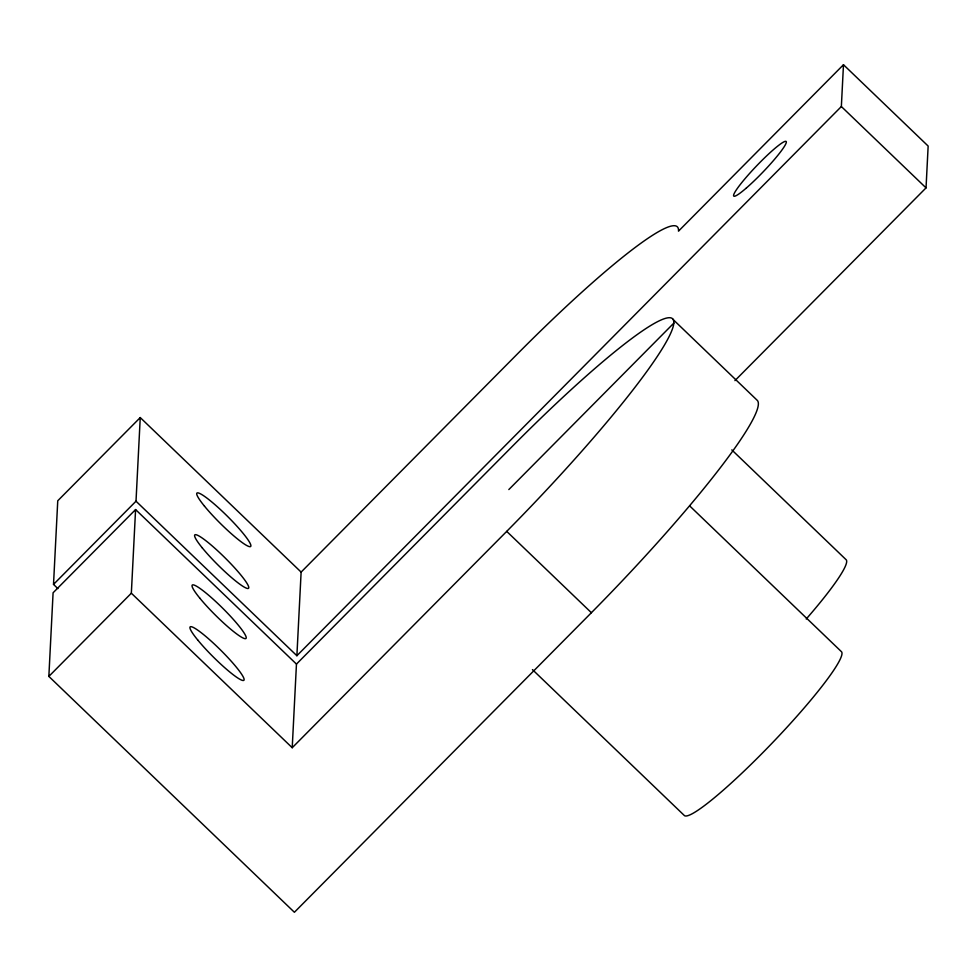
<?xml version="1.0" encoding="UTF-8"?>
<svg xmlns="http://www.w3.org/2000/svg" width="977" height="977" viewBox="0 0 977 977"><rect width="100%" height="100%" fill="white"/><g stroke="black" fill="none" stroke-linecap="round" stroke-linejoin="round"><path stroke-width="1.47" d="M672.689 319.113L757.358 400.448A236.446 27.686 -46.2 0 1 591.39 612.713L294.395 912.274L48.85 676.402L53.088 592.77L135.583 509.567L296.458 664.091L292.221 747.723L131.345 593.198L135.583 509.567M57.899 588.618L53.515 584.405L57.753 500.774L140.248 417.57L301.124 572.095L296.886 655.726L136.011 501.201L140.248 417.57M296.886 655.726L841.356 106.542L843.481 64.726L928.15 146.061L926.037 187.877L734.936 380.627M53.515 584.405L136.011 501.201M48.85 676.402L131.345 593.198M301.124 572.095L515.612 355.75A236.446 27.686 -46.2 0 1 678.49 231.146L843.481 64.726M296.458 664.091L510.947 447.747A236.446 27.686 -46.2 0 1 673.825 323.143A236.446 27.686 -46.2 0 1 506.709 531.378L292.221 747.723M508.834 489.562L673.825 323.143M841.356 106.542L926.037 187.877M731.797 449.896L846.155 559.748A113.491 13.287 -46.2 0 1 806.233 619.015M689.75 505.976L841.502 651.744A113.491 13.287 -46.2 0 1 772.184 743.033A113.491 13.287 -46.2 0 1 684.193 815.38L532.453 669.611M506.709 531.378L591.39 612.713M199.796 598.132A37.834 5.019 44.8 0 0 245.276 638.677A37.834 5.019 44.8 0 0 212.51 598.608A37.834 5.019 44.8 0 0 199.796 598.132M197.684 639.947A37.834 5.019 44.8 0 0 243.163 680.493A37.834 5.019 44.8 0 0 210.397 640.423A37.834 5.019 44.8 0 0 197.684 639.947M746.428 187.95A37.834 4.433 -46.2 0 0 786.326 142.215A37.834 4.433 -46.2 0 0 747.014 176.361A37.834 4.433 -46.2 0 0 746.428 187.95M204.462 506.135A37.834 5.019 44.8 0 0 249.941 546.68A37.834 5.019 44.8 0 0 217.175 506.611A37.834 5.019 44.8 0 0 204.462 506.135M202.337 547.95A37.834 5.019 44.8 0 0 247.828 588.496A37.834 5.019 44.8 0 0 215.05 548.427A37.834 5.019 44.8 0 0 202.337 547.95"/></g></svg>
